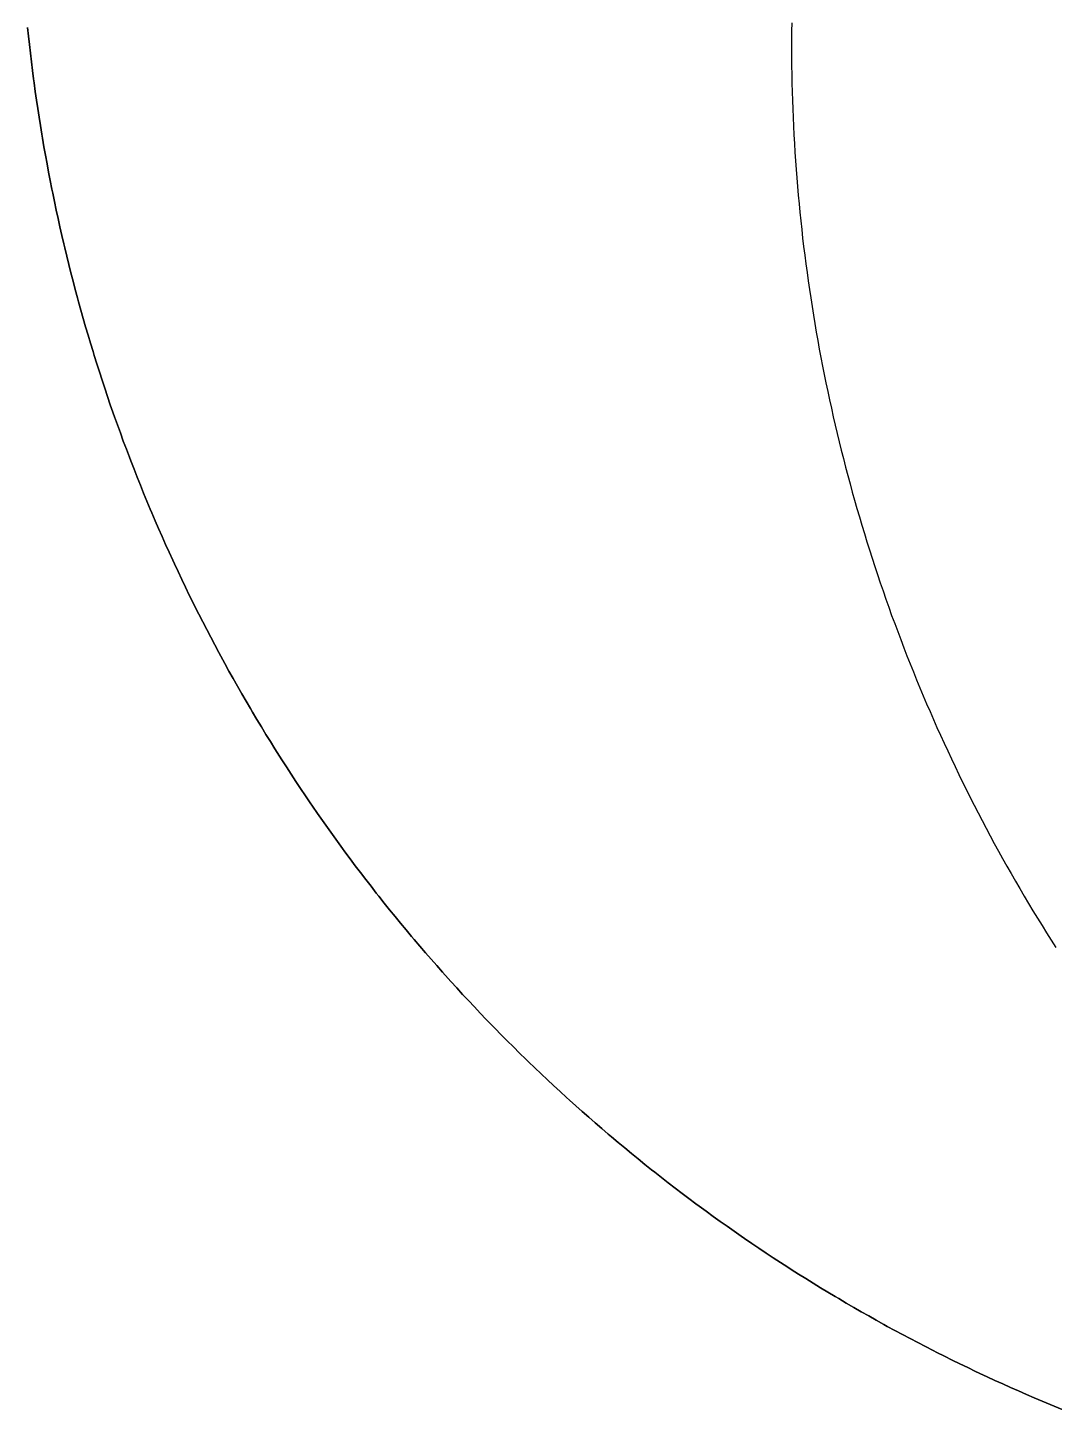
# Model space of a CAD drawing. Header units: metres. Extents: x 708058 to 716328, y 4237327 to 4243479.
# Drawn here: x 708073 to 709916, y 4237547 to 4240027 of the extents above; entities that cross this region are included whole.
import ezdxf

# ---------------------------------------------------------------- set-up
doc = ezdxf.new("R2010")
doc.units = ezdxf.units.M

msp = doc.modelspace()

# ---------------------------------------------------------------- linework, layer by layer
at = {"layer": 'AUX_DME ATE'}
msp.add_polyline3d([(708073.2, 4240026.9, 150.4), (708074.8, 4240011.5, 150.4), (708076.5, 4239996.1, 150.4), (708078.2, 4239980.7, 150.4), (708080, 4239965.3, 150.4), (708082, 4239949.9, 150.4), (708083.9, 4239934.5, 150.4), (708084.9, 4239927.3, 150.4), (708087, 4239912, 150.4), (708089.2, 4239896.6, 150.4), (708091.4, 4239881.3, 150.4), (708093.8, 4239866, 150.4), (708096.2, 4239850.7, 150.4), (708098.7, 4239835.4, 150.4), (708099.9, 4239828.2, 150.4), (708102.5, 4239812.9, 150.4), (708105.2, 4239797.7, 150.4), (708108, 4239782.4, 150.4), (708110.8, 4239767.2, 150.4), (708113.8, 4239752, 150.4), (708116.8, 4239736.8, 150.4), (708118.2, 4239729.6, 150.4), (708121.3, 4239714.5, 150.4), (708124.5, 4239699.3, 150.4), (708127.8, 4239684.2, 150.4), (708131.2, 4239669, 150.4), (708134.6, 4239653.9, 150.4), (708138.1, 4239638.8, 150.4), (708139.8, 4239631.7, 150.4), (708143.4, 4239616.7, 150.4), (708147.1, 4239601.6, 150.4), (708150.9, 4239586.6, 150.4), (708154.8, 4239571.6, 150.4), (708158.7, 4239556.6, 150.4), (708162.7, 4239541.7, 150.4), (708164.7, 4239534.6, 150.4), (708168.8, 4239519.7, 150.4), (708173, 4239504.8, 150.4), (708177.3, 4239489.9, 150.4), (708181.6, 4239475, 150.4), (708186.1, 4239460.2, 150.4), (708190.6, 4239445.4, 150.4), (708192.7, 4239438.4, 150.4), (708197.4, 4239423.6, 150.4), (708202.1, 4239408.8, 150.4), (708206.8, 4239394.1, 150.4), (708211.7, 4239379.4, 150.4), (708216.6, 4239364.7, 150.4), (708221.6, 4239350, 150.4), (708224, 4239343.1, 150.4), (708229.1, 4239328.5, 150.4), (708234.3, 4239313.9, 150.4), (708239.6, 4239299.3, 150.4), (708244.9, 4239284.8, 150.4), (708250.4, 4239270.3, 150.4), (708255.8, 4239255.8, 150.4), (708258.5, 4239249, 150.4), (708264.1, 4239234.5, 150.4), (708269.7, 4239220.1, 150.4), (708275.5, 4239205.7, 150.4), (708281.3, 4239191.4, 150.4), (708287.2, 4239177.1, 150.4), (708293.2, 4239162.8, 150.4), (708296, 4239156, 150.4), (708302.1, 4239141.8, 150.4), (708308.3, 4239127.6, 150.4), (708314.5, 4239113.4, 150.4), (708320.8, 4239099.2, 150.4), (708327.2, 4239085.1, 150.4), (708333.6, 4239071, 150.4), (708336.7, 4239064.4, 150.4), (708343.2, 4239050.4, 150.4), (708349.9, 4239036.4, 150.4), (708356.6, 4239022.4, 150.4), (708363.3, 4239008.5, 150.4), (708370.2, 4238994.6, 150.4), (708377.1, 4238980.7, 150.4), (708380.4, 4238974.2, 150.4), (708387.4, 4238960.4, 150.4), (708394.5, 4238946.6, 150.4), (708401.7, 4238932.9, 150.4), (708408.9, 4238919.2, 150.4), (708416.2, 4238905.5, 150.4), (708423.6, 4238891.9, 150.4), (708427.1, 4238885.5, 150.4), (708434.5, 4238871.9, 150.4), (708442.1, 4238858.4, 150.4), (708449.7, 4238844.9, 150.4), (708457.4, 4238831.4, 150.4), (708465.2, 4238818, 150.4), (708473, 4238804.6, 150.4), (708476.7, 4238798.4, 150.4), (708484.6, 4238785, 150.4), (708492.6, 4238771.8, 150.4), (708500.7, 4238758.5, 150.4), (708508.8, 4238745.4, 150.4), (708517, 4238732.2, 150.4), (708525.3, 4238719.1, 150.4), (708529.2, 4238713, 150.4), (708537.6, 4238699.9, 150.4), (708546, 4238686.9, 150.4), (708554.5, 4238674, 150.4), (708563.1, 4238661.1, 150.4), (708571.7, 4238648.2, 150.4), (708580.4, 4238635.4, 150.4), (708584.5, 4238629.4, 150.4), (708593.3, 4238616.6, 150.4), (708602.2, 4238603.9, 150.4), (708611.1, 4238591.2, 150.4), (708620.1, 4238578.6, 150.4), (708629.2, 4238566.1, 150.4), (708638.3, 4238553.5, 150.4), (708642.6, 4238547.7, 150.4), (708651.8, 4238535.2, 150.4), (708661.1, 4238522.8, 150.4), (708670.5, 4238510.4, 150.4), (708679.9, 4238498.1, 150.4), (708689.4, 4238485.9, 150.4), (708698.9, 4238473.7, 150.4), (708703.4, 4238467.9, 150.4), (708713, 4238455.8, 150.4), (708722.7, 4238443.7, 150.4), (708732.5, 4238431.7, 150.4), (708742.3, 4238419.7, 150.4), (708752.2, 4238407.8, 150.4), (708762.1, 4238395.9, 150.4), (708766.8, 4238390.3, 150.4), (708776.9, 4238378.5, 150.4), (708787, 4238366.7, 150.4), (708797.1, 4238355, 150.4), (708807.3, 4238343.4, 150.4), (708817.6, 4238331.8, 150.4), (708827.9, 4238320.2, 150.4), (708832.8, 4238314.8, 150.4), (708843.2, 4238303.4, 150.4), (708853.7, 4238291.9, 150.4), (708864.2, 4238280.6, 150.4), (708874.8, 4238269.3, 150.4), (708885.5, 4238258, 150.4), (708896.2, 4238246.8, 150.4), (708901.3, 4238241.6, 150.4), (708912.1, 4238230.5, 150.4), (708922.9, 4238219.4, 150.4), (708933.8, 4238208.4, 150.4), (708944.8, 4238197.5, 150.4), (708955.8, 4238186.6, 150.4), (708966.9, 4238175.8, 150.4), (708972.1, 4238170.7, 150.4), (708983.3, 4238159.9, 150.4), (708994.5, 4238149.3, 150.4), (709005.8, 4238138.6, 150.4), (709017.1, 4238128.1, 150.4), (709028.5, 4238117.6, 150.4), (709039.9, 4238107.1, 150.4), (709045.3, 4238102.2, 150.4), (709056.9, 4238091.8, 150.4), (709068.4, 4238081.5, 150.4), (709080, 4238071.3, 150.4), (709091.7, 4238061.1, 150.4), (709103.4, 4238051, 150.4), (709115.2, 4238040.9, 150.4), (709120.8, 4238036.2, 150.4), (709132.7, 4238026.2, 150.4), (709144.6, 4238016.3, 150.4), (709156.5, 4238006.4, 150.4), (709168.5, 4237996.7, 150.4), (709180.6, 4237986.9, 150.4), (709192.7, 4237977.3, 150.4), (709198.4, 4237972.7, 150.4), (709210.6, 4237963.2, 150.4), (709222.8, 4237953.6, 150.4), (709235.1, 4237944.2, 150.4), (709247.4, 4237934.8, 150.4), (709259.8, 4237925.5, 150.4), (709272.2, 4237916.2, 150.4), (709278.1, 4237911.9, 150.4), (709290.6, 4237902.7, 150.4), (709303.1, 4237893.6, 150.4), (709315.7, 4237884.6, 150.4), (709328.4, 4237875.7, 150.4), (709341, 4237866.8, 150.4), (709353.8, 4237857.9, 150.4), (709359.8, 4237853.8, 150.4), (709372.6, 4237845, 150.4), (709385.4, 4237836.4, 150.4), (709398.3, 4237827.8, 150.4), (709411.2, 4237819.2, 150.4), (709424.2, 4237810.8, 150.4), (709437.2, 4237802.3, 150.4), (709443.3, 4237798.4, 150.4), (709456.4, 4237790.1, 150.4), (709469.5, 4237781.9, 150.4), (709482.7, 4237773.7, 150.4), (709495.9, 4237765.6, 150.4), (709509.2, 4237757.6, 150.4), (709522.4, 4237749.6, 150.4), (709528.7, 4237745.9, 150.4), (709542.1, 4237738, 150.4), (709555.5, 4237730.2, 150.4), (709568.9, 4237722.5, 150.4), (709582.4, 4237714.8, 150.4), (709595.9, 4237707.2, 150.4), (709609.4, 4237699.7, 150.4), (709615.8, 4237696.2, 150.4), (709629.4, 4237688.8, 150.4), (709643.1, 4237681.4, 150.4), (709656.7, 4237674.2, 150.4), (709670.4, 4237667, 150.4), (709684.2, 4237659.8, 150.4), (709698, 4237652.8, 150.4), (709704.5, 4237649.5, 150.4), (709718.3, 4237642.5, 150.4), (709732.2, 4237635.6, 150.4), (709746.1, 4237628.8, 150.4), (709760.1, 4237622.1, 150.4), (709774.1, 4237615.4, 150.4), (709788.1, 4237608.8, 150.4), (709794.7, 4237605.7, 150.4), (709808.8, 4237599.3, 150.4), (709822.9, 4237592.8, 150.4), (709837, 4237586.5, 150.4), (709851.2, 4237580.2, 150.4), (709865.4, 4237574, 150.4), (709879.6, 4237567.9, 150.4), (709886.3, 4237565, 150.4), (709900.6, 4237559, 150.4), (709914.9, 4237553.1, 150.4), (709929.3, 4237547.2, 150.4)], dxfattribs=at)
at = {"layer": 'AUX_DME IAT'}
msp.add_polyline3d([(709444.2, 4240035.5, 129.2), (709444, 4240020, 129.2), (709443.9, 4240004.5, 129.2), (709443.9, 4239989, 129.2), (709444, 4239973.5, 129.2), (709444.1, 4239958, 129.2), (709444.4, 4239942.5, 129.2), (709444.7, 4239927, 129.2), (709445.1, 4239911.6, 129.2), (709445.5, 4239896.1, 129.2), (709446.1, 4239880.6, 129.2), (709446.7, 4239865.1, 129.2), (709447.4, 4239849.6, 129.2), (709448.2, 4239834.2, 129.2), (709449.1, 4239818.7, 129.2), (709450, 4239803.2, 129.2), (709451.1, 4239787.8, 129.2), (709452.2, 4239772.3, 129.2), (709453.3, 4239756.9, 129.2), (709454.6, 4239741.4, 129.2), (709456, 4239726, 129.2), (709457.4, 4239710.6, 129.2), (709458.9, 4239695.2, 129.2), (709460.5, 4239679.8, 129.2), (709462.2, 4239664.4, 129.2), (709463.9, 4239649, 129.2), (709465.7, 4239633.6, 129.2), (709467.6, 4239618.2, 129.2), (709469.6, 4239602.8, 129.2), (709471.7, 4239587.5, 129.2), (709473.8, 4239572.1, 129.2), (709476, 4239556.8, 129.2), (709478.3, 4239541.5, 129.2), (709480.7, 4239526.2, 129.2), (709483.2, 4239510.9, 129.2), (709485.7, 4239495.6, 129.2), (709488.3, 4239480.3, 129.2), (709491, 4239465.1, 129.2), (709493.8, 4239449.8, 129.2), (709496.7, 4239434.6, 129.2), (709499.6, 4239419.4, 129.2), (709502.6, 4239404.2, 129.2), (709505.7, 4239389, 129.2), (709508.9, 4239373.9, 129.2), (709512.1, 4239358.7, 129.2), (709515.4, 4239343.6, 129.2), (709518.8, 4239328.5, 129.2), (709522.3, 4239313.4, 129.2), (709525.9, 4239298.3, 129.2), (709529.5, 4239283.2, 129.2), (709533.2, 4239268.2, 129.2), (709537, 4239253.2, 129.2), (709540.9, 4239238.2, 129.2), (709544.8, 4239223.2, 129.2), (709548.9, 4239208.2, 129.2), (709553, 4239193.3, 129.2), (709557.1, 4239178.4, 129.2), (709561.4, 4239163.5, 129.2), (709565.7, 4239148.6, 129.2), (709570.1, 4239133.7, 129.2), (709574.6, 4239118.9, 129.2), (709579.2, 4239104.1, 129.2), (709583.8, 4239089.3, 129.2), (709588.5, 4239074.6, 129.2), (709593.3, 4239059.8, 129.2), (709598.2, 4239045.1, 129.2), (709603.1, 4239030.4, 129.2), (709608.1, 4239015.8, 129.2), (709613.2, 4239001.2, 129.2), (709618.4, 4238986.6, 129.2), (709623.6, 4238972, 129.2), (709629, 4238957.4, 129.2), (709634.4, 4238942.9, 129.2), (709639.8, 4238928.4, 129.2), (709645.4, 4238913.9, 129.2), (709651, 4238899.5, 129.2), (709656.7, 4238885.1, 129.2), (709662.5, 4238870.7, 129.2), (709668.3, 4238856.4, 129.2), (709674.2, 4238842.1, 129.2), (709680.2, 4238827.8, 129.2), (709686.3, 4238813.5, 129.2), (709692.4, 4238799.3, 129.2), (709698.6, 4238785.1, 129.2), (709704.9, 4238770.9, 129.2), (709711.2, 4238756.8, 129.2), (709717.7, 4238742.7, 129.2), (709724.2, 4238728.7, 129.2), (709730.8, 4238714.6, 129.2), (709737.4, 4238700.6, 129.2), (709744.1, 4238686.7, 129.2), (709750.9, 4238672.7, 129.2), (709757.8, 4238658.9, 129.2), (709764.7, 4238645, 129.2), (709771.7, 4238631.2, 129.2), (709778.8, 4238617.4, 129.2), (709785.9, 4238603.7, 129.2), (709793.2, 4238590, 129.2), (709800.5, 4238576.3, 129.2), (709807.8, 4238562.7, 129.2), (709815.2, 4238549.1, 129.2), (709822.7, 4238535.5, 129.2), (709830.3, 4238522, 129.2), (709838, 4238508.5, 129.2), (709845.7, 4238495.1, 129.2), (709853.4, 4238481.7, 129.2), (709861.3, 4238468.3, 129.2), (709869.2, 4238455, 129.2), (709877.2, 4238441.7, 129.2), (709885.2, 4238428.5, 129.2), (709893.4, 4238415.3, 129.2), (709901.6, 4238402.2, 129.2), (709909.8, 4238389, 129.2), (709918.1, 4238376, 129.2)], dxfattribs=at)
at = {"layer": 'FINAL_AUX_DME ATE'}
msp.add_polyline3d([(709929.3, 4237547.2, 0), (709914.9, 4237553.1, 0), (709900.6, 4237559, 0), (709886.3, 4237565, 0), (709879.6, 4237567.9, 0), (709865.4, 4237574, 0), (709851.2, 4237580.2, 0), (709837, 4237586.5, 0), (709822.9, 4237592.8, 0), (709808.8, 4237599.3, 0), (709794.7, 4237605.7, 0), (709788.1, 4237608.8, 0), (709774.1, 4237615.4, 0), (709760.1, 4237622.1, 0), (709746.1, 4237628.8, 0), (709732.2, 4237635.6, 0), (709718.3, 4237642.5, 0), (709704.5, 4237649.5, 0), (709698, 4237652.8, 0), (709684.2, 4237659.8, 0), (709670.4, 4237667, 0), (709656.7, 4237674.2, 0), (709643.1, 4237681.4, 0), (709629.4, 4237688.8, 0), (709615.8, 4237696.2, 0), (709609.4, 4237699.7, 0), (709595.9, 4237707.2, 0), (709582.4, 4237714.8, 0), (709568.9, 4237722.5, 0), (709555.5, 4237730.2, 0), (709542.1, 4237738, 0), (709528.7, 4237745.9, 0), (709522.4, 4237749.6, 0), (709509.2, 4237757.6, 0), (709495.9, 4237765.6, 0), (709482.7, 4237773.7, 0), (709469.5, 4237781.9, 0), (709456.4, 4237790.1, 0), (709443.3, 4237798.4, 0), (709437.2, 4237802.3, 0), (709424.2, 4237810.8, 0), (709411.2, 4237819.2, 0), (709398.3, 4237827.8, 0), (709385.4, 4237836.4, 0), (709372.6, 4237845, 0), (709359.8, 4237853.8, 0), (709353.8, 4237857.9, 0), (709341, 4237866.8, 0), (709328.4, 4237875.7, 0), (709315.7, 4237884.6, 0), (709303.1, 4237893.6, 0), (709290.6, 4237902.7, 0), (709278.1, 4237911.9, 0), (709272.2, 4237916.2, 0), (709259.8, 4237925.5, 0), (709247.4, 4237934.8, 0), (709235.1, 4237944.2, 0), (709222.8, 4237953.6, 0), (709210.6, 4237963.2, 0), (709198.4, 4237972.7, 0), (709192.7, 4237977.3, 0), (709180.6, 4237986.9, 0), (709168.5, 4237996.7, 0), (709156.5, 4238006.4, 0), (709144.6, 4238016.3, 0), (709132.7, 4238026.2, 0), (709120.8, 4238036.2, 0), (709115.2, 4238040.9, 0), (709103.4, 4238051, 0), (709091.7, 4238061.1, 0), (709080, 4238071.3, 0), (709068.4, 4238081.5, 0), (709056.9, 4238091.8, 0), (709045.3, 4238102.2, 0), (709039.9, 4238107.1, 0), (709028.5, 4238117.6, 0), (709017.1, 4238128.1, 0), (709005.8, 4238138.6, 0), (708994.5, 4238149.3, 0), (708983.3, 4238159.9, 0), (708972.1, 4238170.7, 0), (708966.9, 4238175.8, 0), (708955.8, 4238186.6, 0), (708944.8, 4238197.5, 0), (708933.8, 4238208.4, 0), (708922.9, 4238219.4, 0), (708912.1, 4238230.5, 0), (708901.3, 4238241.6, 0), (708896.2, 4238246.8, 0), (708885.5, 4238258, 0), (708874.8, 4238269.3, 0), (708864.2, 4238280.6, 0), (708853.7, 4238291.9, 0), (708843.2, 4238303.4, 0), (708832.8, 4238314.8, 0), (708827.9, 4238320.2, 0), (708817.6, 4238331.8, 0), (708807.3, 4238343.4, 0), (708797.1, 4238355, 0), (708787, 4238366.7, 0), (708776.9, 4238378.5, 0), (708766.8, 4238390.3, 0), (708762.1, 4238395.9, 0), (708752.2, 4238407.8, 0), (708742.3, 4238419.7, 0), (708732.5, 4238431.7, 0), (708722.7, 4238443.7, 0), (708713, 4238455.8, 0), (708703.4, 4238467.9, 0), (708698.9, 4238473.7, 0), (708689.4, 4238485.9, 0), (708679.9, 4238498.1, 0), (708670.5, 4238510.4, 0), (708661.1, 4238522.8, 0), (708651.8, 4238535.2, 0), (708642.6, 4238547.7, 0), (708638.3, 4238553.5, 0), (708629.2, 4238566.1, 0), (708620.1, 4238578.6, 0), (708611.1, 4238591.2, 0), (708602.2, 4238603.9, 0), (708593.3, 4238616.6, 0), (708584.5, 4238629.4, 0), (708580.4, 4238635.4, 0), (708571.7, 4238648.2, 0), (708563.1, 4238661.1, 0), (708554.5, 4238674, 0), (708546, 4238686.9, 0), (708537.6, 4238699.9, 0), (708529.2, 4238713, 0), (708525.3, 4238719.1, 0), (708517, 4238732.2, 0), (708508.8, 4238745.4, 0), (708500.7, 4238758.5, 0), (708492.6, 4238771.8, 0), (708484.6, 4238785, 0), (708476.7, 4238798.4, 0), (708473, 4238804.6, 0), (708465.2, 4238818, 0), (708457.4, 4238831.4, 0), (708449.7, 4238844.9, 0), (708442.1, 4238858.4, 0), (708434.5, 4238871.9, 0), (708427.1, 4238885.5, 0), (708423.6, 4238891.9, 0), (708416.2, 4238905.5, 0), (708408.9, 4238919.2, 0), (708401.7, 4238932.9, 0), (708394.5, 4238946.6, 0), (708387.4, 4238960.4, 0), (708380.4, 4238974.2, 0), (708377.1, 4238980.7, 0), (708370.2, 4238994.6, 0), (708363.3, 4239008.5, 0), (708356.6, 4239022.4, 0), (708349.9, 4239036.4, 0), (708343.2, 4239050.4, 0), (708336.7, 4239064.4, 0), (708333.6, 4239071, 0), (708327.2, 4239085.1, 0), (708320.8, 4239099.2, 0), (708314.5, 4239113.4, 0), (708308.3, 4239127.6, 0), (708302.1, 4239141.8, 0), (708296, 4239156, 0), (708293.2, 4239162.8, 0), (708287.2, 4239177.1, 0), (708281.3, 4239191.4, 0), (708275.5, 4239205.7, 0), (708269.7, 4239220.1, 0), (708264.1, 4239234.5, 0), (708258.5, 4239249, 0), (708255.8, 4239255.8, 0), (708250.4, 4239270.3, 0), (708244.9, 4239284.8, 0), (708239.6, 4239299.3, 0), (708234.3, 4239313.9, 0), (708229.1, 4239328.5, 0), (708224, 4239343.1, 0), (708221.6, 4239350, 0), (708216.6, 4239364.7, 0), (708211.7, 4239379.4, 0), (708206.8, 4239394.1, 0), (708202.1, 4239408.8, 0), (708197.4, 4239423.6, 0), (708192.7, 4239438.4, 0), (708190.6, 4239445.4, 0), (708186.1, 4239460.2, 0), (708181.6, 4239475, 0), (708177.3, 4239489.9, 0), (708173, 4239504.8, 0), (708168.8, 4239519.7, 0), (708164.7, 4239534.6, 0), (708162.7, 4239541.7, 0), (708158.7, 4239556.6, 0), (708154.8, 4239571.6, 0), (708150.9, 4239586.6, 0), (708147.1, 4239601.6, 0), (708143.4, 4239616.7, 0), (708139.8, 4239631.7, 0), (708138.1, 4239638.8, 0), (708134.6, 4239653.9, 0), (708131.2, 4239669, 0), (708127.8, 4239684.2, 0), (708124.5, 4239699.3, 0), (708121.3, 4239714.5, 0), (708118.2, 4239729.6, 0), (708116.8, 4239736.8, 0), (708113.8, 4239752, 0), (708110.8, 4239767.2, 0), (708108, 4239782.4, 0), (708105.2, 4239797.7, 0), (708102.5, 4239812.9, 0), (708099.9, 4239828.2, 0), (708098.7, 4239835.4, 0), (708096.2, 4239850.7, 0), (708093.8, 4239866, 0), (708091.4, 4239881.3, 0), (708089.2, 4239896.6, 0), (708087, 4239912, 0), (708084.9, 4239927.3, 0), (708083.9, 4239934.5, 0), (708082, 4239949.9, 0), (708080, 4239965.3, 0), (708078.2, 4239980.7, 0), (708076.5, 4239996.1, 0), (708074.8, 4240011.5, 0), (708073.2, 4240026.9, 0)], dxfattribs=at)

doc.saveas('drawing.dxf')
